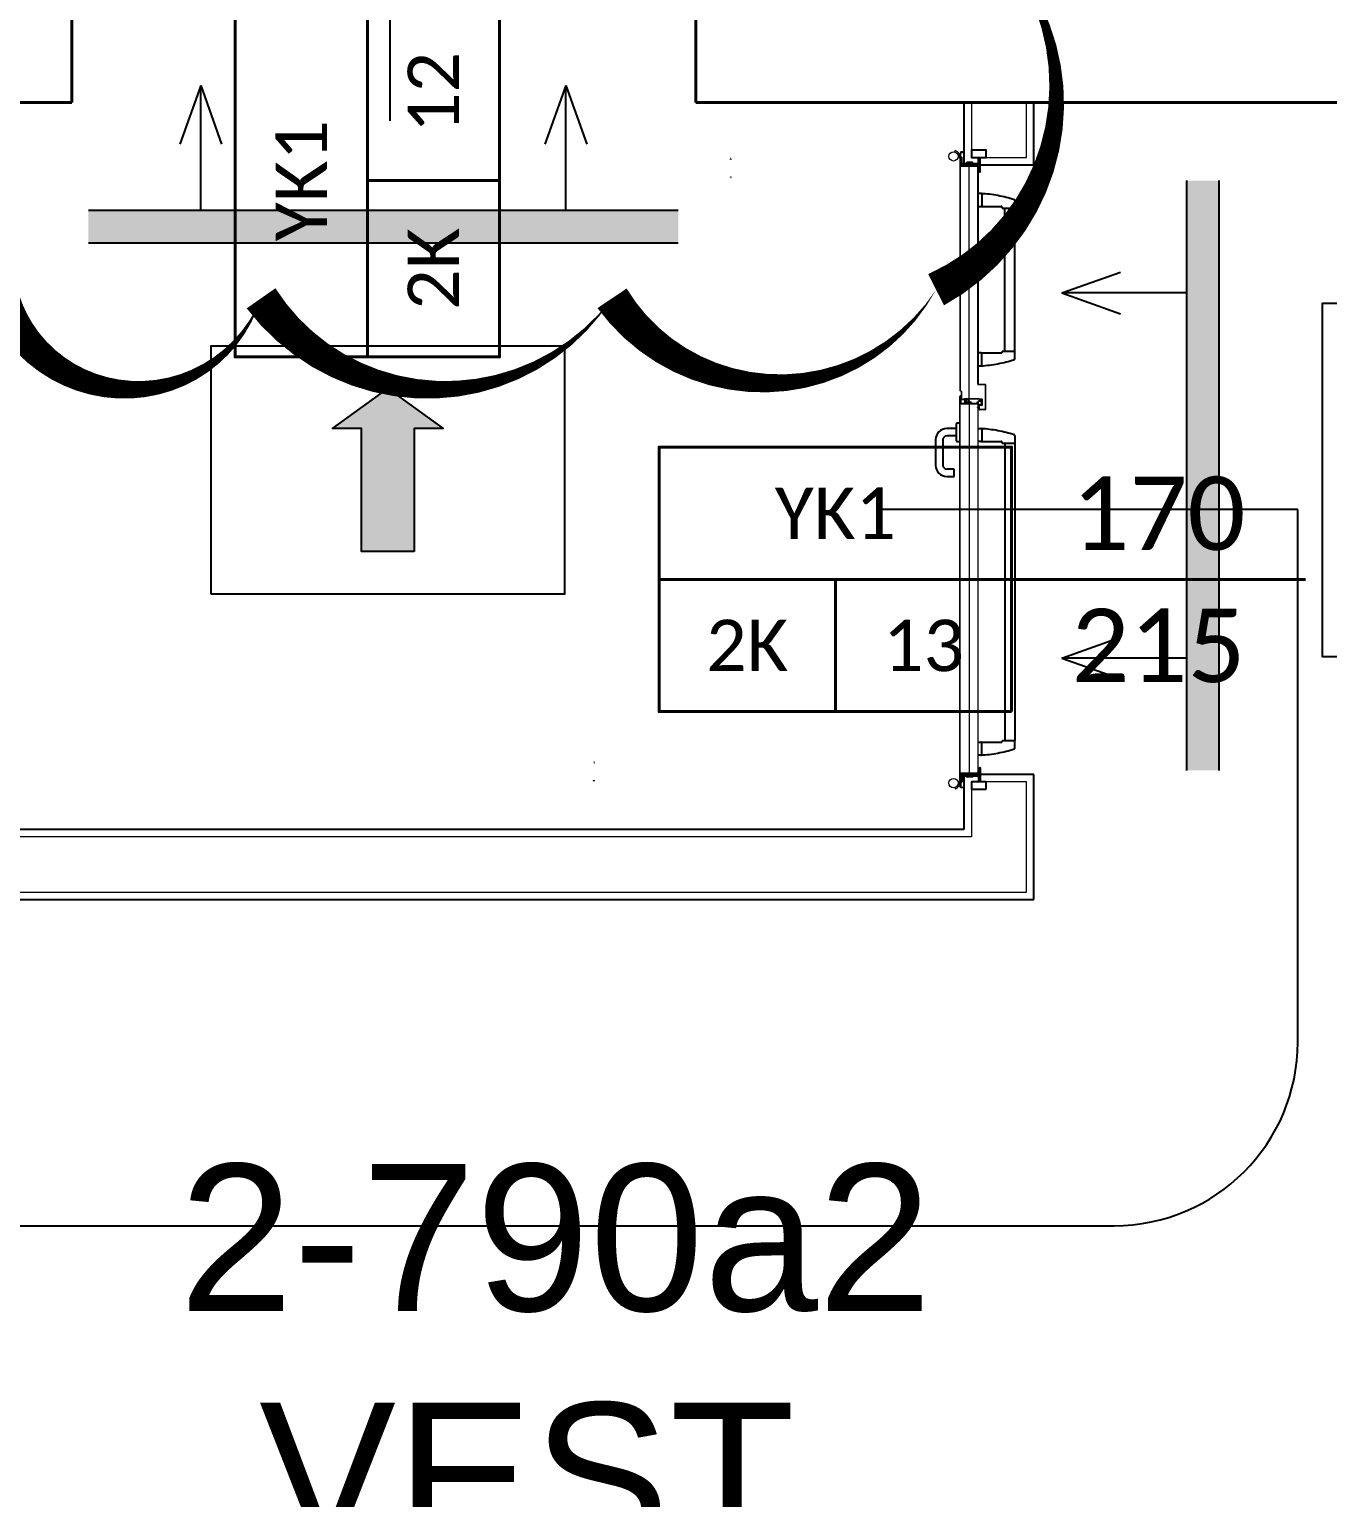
# Model space of a CAD drawing. Header units: metres. Extents: x -9891 to 773, y -8413 to 232.
# Drawn here: x -1410 to -1056.4, y -7938 to -7538.2 of the extents above; entities that cross this region are included whole.
import ezdxf
from ezdxf.enums import TextEntityAlignment as Align

# ---------------------------------------------------------------- set-up
doc = ezdxf.new("R2010")
doc.units = ezdxf.units.M
doc.header["$LTSCALE"] = 0.01
doc.header["$MEASUREMENT"] = 0
doc.linetypes.add('DOT', pattern=[6.35, 0, -6.35])
doc.linetypes.add('HIDDEN', pattern=[9.525, 6.35, -3.175])
doc.layers.get('0').update_dxf_attribs({"color": 30, "lineweight": 0})
for name, color, linetype in [('6', 242, 'Continuous'), ('AG-DOOR', 2, 'Continuous'), ('AG-DOOR-OPENING', 9, 'HIDDEN'), ('AG-HATCH', 9, 'Continuous'), ('AG-PLASTER', 73, 'Continuous'), ('AR-REV06', 252, 'Continuous')]:
    doc.layers.add(name, color=color, linetype=linetype)
for name, color, linetype, lineweight in [('AG-DOOR-NOTATION-FIRE', 1, 'Continuous', 40), ('AG-Door_Aluminum', 60, 'Continuous', 13), ('AG-Insulation_Heat_Rockwool', 95, 'BATTING', 13), ('AG-Wall', 4, 'Continuous', 20), ('AI-040 @ 250', 2, 'Continuous', 20), ('HOLD', 7, 'Continuous', 0), ('PERDE DUVAR', 5, 'Continuous', 40), ('sıva', 160, 'Continuous', 9)]:
    doc.layers.add(name, color=color, linetype=linetype, lineweight=lineweight)
doc.styles.add('ARIAL', font='arial.ttf', dxfattribs={"width": 0.9})
doc.styles.add('CALIBRI LIGHT', font='calibril.ttf')
doc.linetypes.add('BATTING', pattern='A,0.00254,-2.54,[134,ltypeshp.shx,S=2.54,R=0,X=-2.54,Y=0],-5.08,[134,ltypeshp.shx,S=2.54,R=180,X=2.54,Y=0],-2.54', length=10.16254)

# ---------------------------------------------------------------- blocks, each defined once
blk = doc.blocks.new('conta')
at = {"layer": 'sıva', "ltscale": 10}
for p, q in [((-2649.88, 5344.46), (-2649.78, 5344.3)), ((-2649.87, 5345.53), (-2649.81, 5345.61)), ((-2649.78, 5344.3), (-2649.74, 5344.3)), ((-2649.72, 5345.4), (-2649.28, 5345.4)), ((-2649.25, 5345.41), (-2649.09, 5345.51)), ((-2648.97, 5344.05), (-2648.78, 5343.8)), ((-2648.87, 5344.09), (-2648.7, 5343.86)), ((-2648.83, 5344.87), (-2648.56, 5345.24)), ((-2648.77, 5345.12), (-2648.63, 5345.3)), ((-2648.71, 5343.79), (-2648.71, 5343.79)), ((-2648.56, 5345.31), (-2648.56, 5345.31))]:
    blk.add_line(p, q, dxfattribs=at)
for centre, radius, start, end in [((-2653.03, 5345), 3.19, 350.4674, 8.9372), ((-2649.87, 5344.47), 0.02, 170.4674, 213.7451), ((-2649.83, 5345.5), 0.05, 140.6345, 188.9372), ((-2649.74, 5345.58), 0.0696, 22.2428, 159.258), ((-2650.94, 5345.01), 1.24, 340.3382, 16.7772), ((-2649.74, 5344.58), 0.03, 160.3382, 273.2666), ((-2649.72, 5345.37), 0.03, 90, 196.7772), ((-2649.56, 5341.55), 3.01, 80.4362, 93.2666), ((-2649.28, 5345.45), 0.05, 270, 303.0062), ((-2649.22, 5344.14), 0.231, 353.9571, 81.9004), ((-2649.08, 5345.49), 0.03, 4.7972, 123.0062), ((-2649.06, 5344.54), 0.03, 260.4362, 338.7066), ((-2650.22, 5344.99), 1.27, 338.7066, 23.0418), ((-2648.89, 5344.11), 0.1, 173.9571, 217.2653), ((-2649.01, 5345.57), 0.05, 18.7951, 42.1429), ((-2651.17, 5344.83), 2.33, 7.5897, 18.7951), ((-2658.2, 5345.19), 9.36, 353.6857, 357.8537), ((-2648.79, 5344.15), 0.1, 173.6857, 217.2653), ((-2648.81, 5345.15), 0.05, 187.5897, 322.7347), ((-2648.79, 5344.84), 0.05, 142.7347, 180.2669), ((-2648.74, 5343.83), 0.05, 217.2653, 307.2653), ((-2648.74, 5343.83), 0.05, 307.2653, 37.2653), ((-2648.59, 5345.27), 0.05, 52.7347, 142.7347), ((-2648.59, 5345.27), 0.05, 322.7347, 52.7347)]:
    blk.add_arc(centre, radius, start, end, dxfattribs=at)
for points, knots in [([(-2649.74, 5344.31), (-2649.74, 5344.34), (-2649.7, 5344.52), (-2649.59, 5344.33), (-2649.34, 5344.36), (-2649.23, 5344.37), (-2649.18, 5344.37)], [0, 0, 0, 0, 0.1008757, 0.3841126, 0.5436166, 0.6906785, 0.6906785, 0.6906785, 0.6906785]), ([(-2648.98, 5345.6), (-2649, 5345.63), (-2649.09, 5345.71), (-2649.23, 5345.44), (-2649.32, 5345.74), (-2649.39, 5345.46), (-2649.51, 5345.75), (-2649.59, 5345.5), (-2649.65, 5345.57), (-2649.68, 5345.61)], [0.0086373, 0.0086373, 0.0086373, 0.0086373, 0.1097304, 0.3133405, 0.4430081, 0.5658764, 0.7165186, 0.8527974, 0.9648495, 0.9648495, 0.9648495, 0.9648495])]:
    blk.add_open_spline(points, degree=3, knots=knots, dxfattribs=at)
blk = doc.blocks.new('YANGIN KAC KAPI')
at = {"layer": 'AG-HATCH', "lineweight": 5, "ltscale": 2}
h = blk.add_hatch(color=256, dxfattribs=at)
h.dxf.hatch_style = 1
h.paths.add_polyline_path([(-1.6435, -0.0225), (-1.6455, -0.0225), (-1.6455, -0.0085), (-1.6435, -0.0085)])
h = blk.add_hatch(color=256, dxfattribs=at)
h.dxf.hatch_style = 1
h.paths.add_polyline_path([(0.0235, -0.0225), (0.0255, -0.0225), (0.0255, -0.0085), (0.0235, -0.0085)])
at = {"layer": 'AG-DOOR', "color": 4, "lineweight": -2, "ltscale": 10}
for p, q in [((-0.828, 0.0472), (-0.828, 0.0272)), ((-0.808, 0.0272), (-0.808, 0.0472)), ((-0.728, 0.0772), (-0.798, 0.0772)), ((-0.728, 0.0572), (-0.798, 0.0572)), ((-0.718, 0.0212), (-0.718, 0.0472)), ((-0.698, 0.0212), (-0.698, 0.0472)), ((-0.828, 0.0272), (-0.808, 0.0272)), ((-0.733, 0.0187), (-0.733, 0.0112)), ((-0.6855, 0.0212), (-0.7305, 0.0212)), ((-0.683, 0.0112), (-0.683, 0.0187))]:
    blk.add_line(p, q, dxfattribs=at)
at = {"layer": 'AG-DOOR', "color": 9, "linetype": 'HIDDEN', "ltscale": 100}
for p, q in [((-1.5872, -0.0463), (-1.5872, -0.0388)), ((-1.5872, -0.0463), (-1.5872, -0.0388)), ((-1.5872, -0.0463), (-1.5872, -0.0388)), ((-1.5522, -0.0388), (-1.5522, -0.0463)), ((-0.733, -0.0463), (-0.733, -0.0388)), ((-0.733, -0.0463), (-0.733, -0.0388)), ((-0.733, -0.0463), (-0.733, -0.0388)), ((-0.698, -0.0388), (-0.698, -0.0463)), ((-0.527, -0.0388), (-0.527, -0.0463)), ((-0.492, -0.0463), (-0.492, -0.0388)), ((-0.492, -0.0463), (-0.492, -0.0388)), ((-0.492, -0.0463), (-0.492, -0.0388)), ((-0.0928, -0.0388), (-0.0928, -0.0463)), ((-0.0578, -0.0463), (-0.0578, -0.0388)), ((-0.0578, -0.0463), (-0.0578, -0.0388)), ((-0.0578, -0.0463), (-0.0578, -0.0388)), ((-1.5847, -0.0488), (-1.5547, -0.0488)), ((-1.5522, -0.0463), (-1.5522, -0.1013)), ((-0.733, -0.0463), (-0.733, -0.1013)), ((-0.7005, -0.0488), (-0.7305, -0.0488)), ((-0.5245, -0.0488), (-0.4945, -0.0488)), ((-0.492, -0.0463), (-0.492, -0.1013)), ((-0.0928, -0.0463), (-0.0928, -0.1013)), ((-0.0603, -0.0488), (-0.0903, -0.0488)), ((-1.5472, -0.1038), (-1.5497, -0.1038)), ((-1.5472, -0.1038), (-1.5472, -0.1388)), ((-0.738, -0.1113), (-1.5472, -0.1113)), ((-0.738, -0.1038), (-0.738, -0.1388)), ((-0.738, -0.1038), (-0.7355, -0.1038)), ((-0.487, -0.1038), (-0.4895, -0.1038)), ((-0.487, -0.1038), (-0.487, -0.1388)), ((-0.487, -0.1113), (-0.0978, -0.1113)), ((-0.0978, -0.1038), (-0.0978, -0.1388)), ((-0.0978, -0.1038), (-0.0953, -0.1038)), ((-1.5679, -0.1388), (-1.5472, -0.1388)), ((-0.738, -0.1388), (-1.5472, -0.1388)), ((-0.7173, -0.1388), (-0.738, -0.1388)), ((-0.5077, -0.1388), (-0.487, -0.1388)), ((-0.487, -0.1388), (-0.0978, -0.1388)), ((-0.0771, -0.1388), (-0.0978, -0.1388))]:
    blk.add_line(p, q, dxfattribs=at)
at = {"layer": 'AG-DOOR', "color": 9, "ltscale": 10}
for p, q in [((-0.627, -0.001), (-0.63, -0.001)), ((-0.63, -0.0203), (-0.627, -0.0203)), ((-0.627, -0.016), (-0.627, -0.001)), ((-0.627, -0.0035), (-0.617, -0.0035)), ((-0.627, -0.0055), (-0.617, -0.0055)), ((-0.617, -0.0095), (-0.627, -0.016)), ((-0.627, -0.0203), (-0.627, -0.016))]:
    blk.add_line(p, q, dxfattribs=at)
at = {"layer": 'AG-DOOR', "color": 4, "lineweight": -2, "ltscale": 10}
for centre, radius, start, end in [((-0.798, 0.0472), 0.03, 90, 180), ((-0.798, 0.0472), 0.01, 90, 180), ((-0.728, 0.0472), 0.03, 0, 90), ((-0.728, 0.0472), 0.01, 0, 90), ((-0.7305, 0.0187), 0.0025, 90, 180), ((-0.6855, 0.0187), 0.0025, 0, 90)]:
    blk.add_arc(centre, radius, start, end, dxfattribs=at)
at = {"layer": 'AG-DOOR', "color": 9, "linetype": 'HIDDEN', "ltscale": 100}
for centre, radius, start, end in [((-1.2116, -0.0232), 0.3763, 183.5277, 197.6198), ((-1.5847, -0.0463), 0.0025, 180, 270), ((-1.5547, -0.0463), 0.0025, 270, 0), ((-0.7305, -0.0463), 0.0025, 180, 270), ((-0.7305, -0.0463), 0.0025, 180, 270), ((-0.7305, -0.0463), 0.0025, 180, 270), ((-1.0736, -0.0232), 0.3763, 342.3802, 356.4723), ((-0.7005, -0.0463), 0.0025, 270, 0), ((-0.1514, -0.0232), 0.3763, 183.5277, 197.6198), ((-0.5245, -0.0463), 0.0025, 180, 270), ((-0.4945, -0.0463), 0.0025, 270, 0), ((-0.4945, -0.0463), 0.0025, 270, 0), ((-0.4945, -0.0463), 0.0025, 270, 0), ((-0.0903, -0.0463), 0.0025, 180, 270), ((-0.4334, -0.0232), 0.3763, 342.3802, 356.4723), ((-0.0603, -0.0463), 0.0025, 270, 0), ((-1.5497, -0.1013), 0.0025, 180, 270), ((-0.7355, -0.1013), 0.0025, 270, 0), ((-0.4895, -0.1013), 0.0025, 180, 270), ((-0.0953, -0.1013), 0.0025, 270, 0), ((-1.5679, -0.1363), 0.0025, 197.6198, 270), ((-0.7173, -0.1363), 0.0025, 270, 342.3802), ((-0.5077, -0.1363), 0.0025, 197.6198, 270), ((-0.0771, -0.1363), 0.0025, 270, 342.3802)]:
    blk.add_arc(centre, radius, start, end, dxfattribs=at)
at = {"layer": 'AG-DOOR-OPENING', "color": 9, "linetype": 'DOT', "ltscale": 80}
for points in [[(-1.657, 0.0112), (-1.657, 1.0072, -0.414214), (-1.656, 1.0082), (-1.608, 1.0082, -0.414214), (-1.607, 1.0072), (-1.607, 0.0112)], [(0.037, 0.0112), (0.037, 0.6352, 0.414214), (0.036, 0.6362), (-0.012, 0.6362, 0.414214), (-0.013, 0.6352), (-0.013, 0.0112)]]:
    blk.add_lwpolyline(points, format="xyb", dxfattribs=at)
for centre, radius, start, end in [((-1.6505, -0.0343), 1.0415, 2.4474, 90.355), ((0.0275, -0.0023), 0.6376, 89.1449, 178.8679)]:
    blk.add_arc(centre, radius, start, end, dxfattribs=at)
at = {"layer": 'AG-Door_Aluminum', "color": 9, "ltscale": 10}
for p, q in [((-1.6755, 0.0251), (-1.679, 0.024)), ((-1.6713, 0.0143), (-1.6705, 0.0108)), ((-1.6705, 0.0108), (-1.6676, 0.0114)), ((-1.6676, 0.0114), (-1.6686, 0.0162)), ((-1.6676, 0.01), (-1.6676, 0.0167)), ((-1.6646, 0.01), (-1.6646, 0.0161)), ((-1.6547, 0.0195), (-1.6595, 0.0149)), ((-1.642, 0.008), (-1.6568, 0.008)), ((-1.642, 0.005), (-1.6431, 0.005)), ((-1.64, -0.0085), (-1.64, 0.003)), ((0.02, -0.0085), (0.02, 0.003)), ((0.022, 0.008), (0.0368, 0.008)), ((0.022, 0.005), (0.0231, 0.005)), ((0.0347, 0.0195), (0.0395, 0.0149)), ((0.0446, 0.01), (0.0446, 0.0161)), ((0.0476, 0.01), (0.0476, 0.0167)), ((0.0476, 0.0114), (0.0486, 0.0162)), ((0.0505, 0.0108), (0.0476, 0.0114)), ((0.0513, 0.0143), (0.0505, 0.0108)), ((0.0555, 0.0251), (0.059, 0.024)), ((-1.64, -0.0174), (-1.64, -0.0085)), ((-1.637, -0.0174), (-1.64, -0.0174)), ((0.017, -0.0174), (0.02, -0.0174)), ((0.02, -0.0174), (0.02, -0.0085))]:
    blk.add_line(p, q, dxfattribs=at)
at = {"layer": 'AG-Door_Aluminum', "ltscale": 0.3}
for p, q in [((-1.657, 0.0092), (-1.657, 0.0102)), ((-1.656, 0.0112), (-0.6109, 0.0112)), ((-1.656, 0.0102), (-0.611, 0.0102)), ((-1.656, 0.0102), (-1.656, 0.0092)), ((-1.656, 0.0092), (-1.637, 0.0092)), ((-1.656, 0.0082), (-1.639, 0.0082)), ((-1.655, 0.0092), (-1.655, 0.0102)), ((-1.639, 0.0092), (-1.639, 0.0082)), ((-1.637, -0.0085), (-1.637, 0.0092)), ((-1.636, -0.0085), (-1.636, 0.0092)), ((-0.631, -0.0085), (-0.631, 0.0092)), ((-0.63, -0.0085), (-0.63, 0.0092)), ((-0.611, 0.0092), (-0.63, 0.0092)), ((-0.628, 0.0092), (-0.628, 0.0082)), ((-0.611, 0.0082), (-0.628, 0.0082)), ((-0.6186, 0.006), (-0.6186, -0.0005)), ((-0.6176, 0.007), (-0.5982, 0.007)), ((-0.6171, 0.006), (-0.5977, 0.006)), ((-0.612, 0.0092), (-0.612, 0.0102)), ((-0.611, 0.0102), (-0.611, 0.0092)), ((-0.61, 0.0092), (-0.61, 0.0102)), ((-0.5982, 0.007), (-0.5945, 0.0112)), ((-0.5977, 0.006), (-0.5941, 0.0102)), ((0.036, 0.0112), (-0.5945, 0.0112)), ((0.036, 0.0102), (-0.5941, 0.0102)), ((0.016, -0.0085), (0.016, 0.0092)), ((0.017, -0.0085), (0.017, 0.0092)), ((0.036, 0.0092), (0.017, 0.0092)), ((0.019, 0.0092), (0.019, 0.0082)), ((0.036, 0.0082), (0.019, 0.0082)), ((0.035, 0.0092), (0.035, 0.0102)), ((0.036, 0.0102), (0.036, 0.0092)), ((0.037, 0.0092), (0.037, 0.0102)), ((-1.637, -0.0378), (-1.637, -0.0085)), ((-1.636, -0.0378), (-1.636, -0.0085)), ((-0.631, -0.0378), (-1.636, -0.0378)), ((-1.636, -0.0388), (-0.631, -0.0388)), ((-0.631, -0.0378), (-0.631, -0.0085)), ((-0.63, -0.0378), (-0.63, -0.0085)), ((-0.5783, -0.0388), (-0.5783, -0.0571)), ((-0.5773, -0.0378), (0.016, -0.0378)), ((-0.5773, -0.0393), (-0.5773, -0.0576)), ((0.016, -0.0388), (-0.5768, -0.0388)), ((0.016, -0.0378), (0.016, -0.0085)), ((0.017, -0.0378), (0.017, -0.0085)), ((-0.6468, -0.0576), (-0.6468, -0.0421)), ((-0.6458, -0.0411), (-0.6335, -0.0411)), ((-0.6458, -0.0571), (-0.6458, -0.0426)), ((-0.5783, -0.0586), (-0.6458, -0.0586)), ((-0.6453, -0.0421), (-0.6341, -0.0421)), ((-0.5788, -0.0576), (-0.6453, -0.0576)), ((-0.6336, -0.0427), (-0.6348, -0.0489)), ((-0.6338, -0.0501), (-0.6186, -0.0501)), ((-0.6176, -0.0491), (-0.6176, -0.0416))]:
    blk.add_line(p, q, dxfattribs=at)
at = {"layer": 'AG-Door_Aluminum', "color": 4, "ltscale": 0.3}
for p, q in [((-1.6448, 0.0044), (-1.6448, -0.0057)), ((0.0248, 0.0044), (0.0248, -0.0057)), ((-1.6453, -0.0384), (-1.6567, -0.0384)), ((-1.6473, -0.0085), (-1.6473, -0.0082)), ((-1.6473, -0.0228), (-1.6473, -0.0085)), ((-1.6448, -0.0253), (-1.6448, -0.0379)), ((0.0248, -0.0253), (0.0248, -0.0379)), ((0.0253, -0.0384), (0.0367, -0.0384)), ((0.0273, -0.0085), (0.0273, -0.0082)), ((0.0273, -0.0228), (0.0273, -0.0085))]:
    blk.add_line(p, q, dxfattribs=at)
for points in [[(-1.6742, 0.0074), (-1.6742, 0), (-1.676, 0), (-1.676, 0.0074, -0.414214), (-1.6734, 0.01), (-1.6624, 0.01, -0.414214), (-1.66, 0.0076, 0.414214), (-1.6594, 0.007), (-1.6456, 0.007)], [(-1.6456, 0.0052), (-1.6594, 0.0052, -0.414214), (-1.6618, 0.0076, 0.414214), (-1.6624, 0.0082), (-1.6734, 0.0082, 0.414214), (-1.6742, 0.0074)], [(-1.643, 0.0044), (-1.643, -0.006, -0.414214), (-1.645, -0.008, 0.414214), (-1.6455, -0.0085), (-1.6455, -0.0225, 0.414214), (-1.645, -0.023, -0.414214), (-1.643, -0.025), (-1.643, -0.0379, -0.414214), (-1.6453, -0.0402), (-1.6567, -0.0402, 1), (-1.6567, -0.0432), (-1.6218, -0.0432)], [(0.023, 0.0044), (0.023, -0.006, 0.414214), (0.025, -0.008, -0.414214), (0.0255, -0.0085), (0.0255, -0.0225, -0.414214), (0.025, -0.023, 0.414214), (0.023, -0.025), (0.023, -0.0379, 0.414214), (0.0253, -0.0402), (0.0367, -0.0402, -1), (0.0367, -0.0432), (0.0018, -0.0432)], [(0.0542, 0.0074), (0.0542, 0), (0.056, 0), (0.056, 0.0074, 0.414214), (0.0534, 0.01), (0.0424, 0.01, 0.414214), (0.04, 0.0076, -0.414214), (0.0394, 0.007), (0.0256, 0.007)], [(0.0256, 0.0052), (0.0394, 0.0052, 0.414214), (0.0418, 0.0076, -0.414214), (0.0424, 0.0082), (0.0534, 0.0082, -0.414214), (0.0542, 0.0074)], [(-1.631, -0.0432), (-1.631, -0.0414), (-1.6218, -0.0414, -1), (-1.6218, -0.045), (-1.6567, -0.045)], [(0.011, -0.0432), (0.011, -0.0414), (0.0018, -0.0414, 1), (0.0018, -0.045), (0.0367, -0.045)]]:
    blk.add_lwpolyline(points, format="xyb", dxfattribs=at)
at = {"layer": 'AG-Door_Aluminum', "ltscale": 0.3}
for points in [[(-0.6176, 0.0055), (-0.6176, 0, 0.414214), (-0.6171, -0.0005), (-0.6168, -0.0005, -0.414214), (-0.6158, -0.0015), (-0.6158, -0.0401, -0.414214), (-0.6168, -0.0411), (-0.6171, -0.0411)], [(-0.6176, -0.0015), (-0.6173, -0.0015, -0.414214), (-0.6168, -0.002), (-0.6168, -0.0396, -0.414214), (-0.6173, -0.0401), (-0.6176, -0.0401, 0.414214), (-0.6186, -0.0411), (-0.6186, -0.0486, -0.414214), (-0.6191, -0.0491), (-0.6332, -0.0491, -0.469603), (-0.6337, -0.0485), (-0.6325, -0.0422)]]:
    blk.add_lwpolyline(points, format="xyb", dxfattribs=at)
at = {"layer": 'AG-Door_Aluminum', "color": 9, "ltscale": 10}
for centre in [(-1.6634, 0.0286), (0.0434, 0.0286)]:
    blk.add_circle(centre, 0.0126, dxfattribs=at)
for centre, radius, start, end in [((-1.6634, 0.0286), 0.0163, 196.3458, 241.2012), ((-1.6715, 0.0156), 0.00297, 12.1292, 36.6827), ((-1.6568, 0.012), 0.007, 144.8285, 196.6008), ((-1.6568, 0.012), 0.004, 133.501, 269.7288), ((-1.642, 0.003), 0.005, 0, 89.9977), ((-1.642, 0.003), 0.002, 0, 90), ((0.022, 0.003), 0.005, 90.0023, 180), ((0.022, 0.003), 0.002, 90, 180), ((0.0368, 0.012), 0.004, 270.2712, 46.499), ((0.0368, 0.012), 0.007, 343.3992, 35.1715), ((0.0515, 0.0156), 0.00297, 143.3173, 167.8708), ((0.0434, 0.0286), 0.0163, 298.7988, 343.6542)]:
    blk.add_arc(centre, radius, start, end, dxfattribs=at)
at = {"layer": 'AG-Door_Aluminum', "ltscale": 0.3}
for centre, radius, start, end in [((-1.656, 0.0102), 0.001, 90, 180), ((-1.656, 0.0092), 0.001, 180, 270), ((-1.637, 0.0092), 0.001, 0, 90), ((-0.63, 0.0092), 0.001, 90, 180), ((-0.6176, 0.006), 0.001, 90, 180), ((-0.6171, 0.0055), 0.0005, 90, 180), ((-0.611, 0.0102), 0.001, 0, 90), ((-0.611, 0.0092), 0.001, 270, 0), ((0.017, 0.0092), 0.001, 90, 180), ((0.036, 0.0102), 0.001, 0, 90), ((0.036, 0.0092), 0.001, 270, 0), ((-1.636, -0.0378), 0.001, 180, 270), ((-0.631, -0.0378), 0.001, 270, 0), ((-0.6176, -0.0005), 0.001, 180, 270), ((-0.5773, -0.0388), 0.001, 90.0003, 180), ((-0.5768, -0.0393), 0.0005, 90, 180), ((0.016, -0.0378), 0.001, 270, 0), ((-0.6458, -0.0421), 0.001, 90, 180), ((-0.6458, -0.0576), 0.001, 180, 270), ((-0.6453, -0.0426), 0.0005, 90, 180), ((-0.6453, -0.0571), 0.0005, 180, 270), ((-0.6338, -0.0491), 0.001, 168.932, 270), ((-0.6341, -0.0426), 0.0005, 348.932, 90), ((-0.6335, -0.0421), 0.001, 349.3803, 90), ((-0.6186, -0.0491), 0.001, 270, 0), ((-0.6171, -0.0416), 0.0005, 90, 180), ((-0.5788, -0.0571), 0.0005, 270, 0), ((-0.5783, -0.0576), 0.001, 270, 0)]:
    blk.add_arc(centre, radius, start, end, dxfattribs=at)
at = {"layer": 'AG-Door_Aluminum', "color": 4, "ltscale": 0.3}
for centre, radius, start, end in [((-1.6456, 0.0044), 0.0026, 0, 90), ((-1.6456, 0.0044), 0.0008, 0, 90), ((0.0256, 0.0044), 0.0026, 90, 180), ((0.0256, 0.0044), 0.0008, 90, 180), ((-1.6567, -0.0417), 0.0033, 90, 270), ((-1.6453, -0.0082), 0.002, 90, 180), ((-1.6453, -0.0228), 0.002, 180, 270), ((-1.6453, -0.0057), 0.0005, 270, 0), ((-1.6453, -0.0253), 0.0005, 0, 90), ((-1.6453, -0.0379), 0.0005, 270, 0), ((0.0253, -0.0057), 0.0005, 180, 270), ((0.0253, -0.0253), 0.0005, 90, 180), ((0.0253, -0.0379), 0.0005, 180, 270), ((0.0253, -0.0082), 0.002, 0, 90), ((0.0253, -0.0228), 0.002, 270, 0), ((0.0367, -0.0417), 0.0033, 270, 90)]:
    blk.add_arc(centre, radius, start, end, dxfattribs=at)
at = {"layer": 'AG-HATCH', "color": 9, "linetype": 'Continuous'}
for p, q in [((-1.643, -0.0395), (-1.643, -0.0353)), ((-1.642, -0.0352), (-1.6405, -0.0403)), ((0.022, -0.0352), (0.0205, -0.0403)), ((0.023, -0.0395), (0.023, -0.0353)), ((-1.6565, -0.0427), (-1.6565, -0.0422)), ((-1.6514, -0.0419), (-1.6504, -0.0403)), ((-1.651, -0.0432), (-1.6378, -0.0432)), ((-1.6503, -0.0413), (-1.6498, -0.0407)), ((-1.6501, -0.0416), (-1.6484, -0.0416)), ((-1.6476, -0.0412), (-1.6471, -0.0403)), ((-1.6469, -0.0413), (-1.6466, -0.0407)), ((-1.6467, -0.0416), (-1.6451, -0.0416)), ((0.031, -0.0432), (0.0178, -0.0432)), ((0.0267, -0.0416), (0.0251, -0.0416)), ((0.0269, -0.0413), (0.0266, -0.0407)), ((0.0276, -0.0412), (0.0271, -0.0403)), ((0.0301, -0.0416), (0.0284, -0.0416)), ((0.0303, -0.0413), (0.0298, -0.0407)), ((0.0314, -0.0419), (0.0304, -0.0403)), ((0.0315, -0.0427), (0.0315, -0.0422))]:
    blk.add_line(p, q, dxfattribs=at)
at = {"layer": 'AG-HATCH', "ltscale": 2.5}
for points in [[(-1.68, -0.06), (-1.66, -0.06), (-1.66, -0.02), (-1.68, -0.02), (-1.68, -0.06)], [(0.04, -0.06), (0.06, -0.06), (0.06, -0.02), (0.04, -0.02), (0.04, -0.06)]]:
    blk.add_lwpolyline(points, dxfattribs=at)
at = {"layer": 'AG-HATCH', "lineweight": 5, "ltscale": 2}
for points in [[(-1.6455, -0.0225), (-1.6435, -0.0225), (-1.6435, -0.0085), (-1.6455, -0.0085), (-1.6455, -0.0225)], [(0.0255, -0.0225), (0.0235, -0.0225), (0.0235, -0.0085), (0.0255, -0.0085), (0.0255, -0.0225)]]:
    blk.add_lwpolyline(points, dxfattribs=at)
at = {"layer": 'AG-HATCH', "color": 9, "linetype": 'Continuous'}
for centre, radius, start, end in [((-1.6451, -0.0395), 0.00211, 270, 0), ((-1.6425, -0.0353), 0.000526, 15.5884, 180), ((-1.6386, -0.0169), 0.0245, 268.7806, 294.546), ((-1.6283, -0.0397), 0.000526, 285.3148, 104.5082), ((0.0083, -0.0397), 0.000526, 75.4918, 254.6852), ((0.0186, -0.0169), 0.0245, 245.454, 271.2194), ((0.0225, -0.0353), 0.000526, 0, 164.4116), ((0.0251, -0.0395), 0.00211, 180, 270), ((-1.6461, -0.1754), 0.1336, 92.2975, 94.4863), ((-1.6514, -0.0182), 0.0251, 258.2003, 270.9174), ((-1.6501, -0.0405), 0.000316, 324.9586, 145.0152), ((-1.6501, -0.0414), 0.000211, 145.0123, 270), ((-1.6484, -0.0406), 0.00105, 270.0106, 324.9923), ((-1.6468, -0.0405), 0.000316, 331.169, 157.4401), ((-1.6467, -0.0414), 0.000211, 151.2102, 270), ((-1.6391, -0.0399), 0.00147, 195.5887, 270), ((-1.6425, -0.0108), 0.0327, 278.2922, 296.0474), ((0.0225, -0.0108), 0.0327, 243.9526, 261.7078), ((0.0191, -0.0399), 0.00147, 270, 344.4113), ((0.0268, -0.0405), 0.000316, 22.5599, 208.831), ((0.0267, -0.0414), 0.000211, 270, 28.7898), ((0.0284, -0.0406), 0.00105, 215.0077, 269.9894), ((0.0301, -0.0405), 0.000316, 34.9848, 215.0414), ((0.0301, -0.0414), 0.000211, 270, 34.9877), ((0.031, -0.0427), 0.000526, 270, 0), ((0.031, -0.0422), 0.000526, 0, 35.0077)]:
    blk.add_arc(centre, radius, start, end, dxfattribs=at)
at = {"layer": 'AG-Insulation_Heat_Rockwool', "ltscale": 48}
for p, q in [((-0.631, -0.0138), (-1.636, -0.0138)), ((-0.6158, -0.0138), (0.016, -0.0138))]:
    blk.add_line(p, q, dxfattribs=at)
at = {"layer": 'AG-DOOR', "xscale": -0.01, "yscale": 0.01, "zscale": 0.01, "rotation": 270}
blk.add_blockref('conta', (-54.0784, 26.4499), dxfattribs=at)
blk = doc.blocks.new('*U8')
at = {"style": 'ARIAL'}
for tag, p in [('NO', (1.676, 0.8)), ('MAHAL', (1.676, -1.8)), ('ALAN', (1.676, -4.4))]:
    blk.add_attdef(tag, text='', height=1.6, dxfattribs=at).set_placement(p, align=Align.MIDDLE_CENTER)
blk = doc.blocks.new('*U188')
blk.add_lwpolyline([(1000, -450), (2200, -450), (2200, 450), (1000, 450)], close=True)
for points in [[(2200, 0), (0, 0)], [(1600, -450), (1600, 0)]]:
    blk.add_lwpolyline(points)
at = {"style": 'CALIBRI LIGHT'}
for tag, height, p in [('GENİŞLİK', 250, (500, 225)), ('KAPIKODU', 175, (1600, 225)), ('YÜKSEKLİK', 250, (500, -225)), ('KATTAKI.SAYISI', 175, (1300, -225)), ('BULUNDUGU.KAT', 175, (1900, -225))]:
    blk.add_attdef(tag, text='', height=height, dxfattribs=at).set_placement(p, align=Align.MIDDLE_CENTER)
blk = doc.blocks.new('KAPIYON')
at = {"layer": '6'}
blk.add_hatch(color=2, dxfattribs=at).paths.add_polyline_path([(1584376.13, 117133.58), (1584364.18, 117133.58), (1584364.18, 117115.13), (1584364.18, 117105.65), (1584357.61, 117105.65), (1584370.16, 117096.63), (1584382.7, 117105.65), (1584376.13, 117105.65), (1584376.13, 117115.13)])
at = {"layer": '6', "color": 4}
blk.add_lwpolyline([(1584330, 117143.19), (1584410.32, 117143.19), (1584410.32, 117087.02), (1584330, 117087.02), (1584330, 117143.19)], dxfattribs=at)
at = {"layer": '6', "color": 2}
blk.add_lwpolyline([(1584376.13, 117133.58), (1584364.18, 117133.58), (1584364.18, 117115.13), (1584364.18, 117105.65), (1584357.61, 117105.65), (1584370.16, 117096.63), (1584382.7, 117105.65), (1584376.13, 117105.65), (1584376.13, 117115.13)], close=True, dxfattribs=at)
blk = doc.blocks.new('A$C07630900')
at = {"layer": '6', "xscale": 0.5, "yscale": 0.5, "zscale": 0.5, "rotation": 270}
blk.add_blockref('KAPIYON', (-58543.51, 792191.76), dxfattribs=at)
blk = doc.blocks.new('A$C2DA34C5B')
at = {"layer": 'AR-REV06', "xscale": 24, "yscale": 24, "zscale": 24}
blk.add_blockref('A$C07630900', (315.3, -160.4), dxfattribs=at)
blk = doc.blocks.new('I')
at = {"layer": '6', "linetype": 'Continuous'}
blk.add_hatch(color=4, dxfattribs=at).paths.add_polyline_path([(208591.4, 128492.8), (208591.4, 128667.2), (205378.6, 128667.2), (205378.6, 128492.8)])
at = {"layer": '6', "color": 4}
for p, q in [((208591.4, 128667.2), (205378.6, 128667.2)), ((205378.6, 128492.8), (208591.4, 128492.8))]:
    blk.add_line(p, q, dxfattribs=at)
at = {"layer": '6'}
for p, q in [((205990.5, 128492.8), (205990.5, 127811.5)), ((207979.4, 128492.8), (207979.4, 127811.5)), ((205990.5, 127811.5), (205876.7, 128131.3)), ((205990.5, 127811.5), (206104.4, 128131.3)), ((207979.4, 127811.5), (207865.6, 128131.3)), ((207979.4, 127811.5), (208093.3, 128131.3))]:
    blk.add_line(p, q, dxfattribs=at)
blk = doc.blocks.new('A$C797D3CE4')
at = {"layer": '6', "xscale": -0.4999999999999912, "yscale": 0.4999999999999912, "zscale": 0.4999999999999912, "rotation": 180}
blk.add_blockref('I', (-103492.2, 64333.6), dxfattribs=at)
at = {"layer": '6', "ltscale": 250, "rotation": 270}
blk.add_blockref('A$C2DA34C5B', (-11.9, 33.2), dxfattribs=at)
blk = doc.blocks.new('A$C6B6314DF')
at = {"layer": '6'}
for p, q in [((-15.134, -74.7043), (-15.134, -76.45)), ((-12.6609, -77.5079), (-13.7999, -77.5079)), ((-12.6609, -78.9587), (-12.6609, -77.5079)), ((-19.3726, -79.4587), (-13.1609, -79.4587))]:
    blk.add_line(p, q, dxfattribs=at)
blk.add_arc((-13.1609, -78.9587), 0.5, 270, 0, dxfattribs=at)
at = {"layer": '6', "xscale": -0.0009999999999854, "yscale": 0.0009999999999854, "zscale": 0.0009999999999854}
blk.add_blockref('A$C797D3CE4', (-15.1514, -76.7816), dxfattribs=at)
at = {"layer": '6', "xscale": 0.0009999999999854, "yscale": 0.0009999999999854, "zscale": 0.0009999999999854, "rotation": 90}
blk.add_blockref('A$C797D3CE4', (-12.8757, -77.416), dxfattribs=at)

msp = doc.modelspace()

# ---------------------------------------------------------------- linework, layer by layer
at = {"layer": 'AG-PLASTER'}
for p, q in [((-1136.44, -7741.09), (-1155.44, -7741.09)), ((-1155.44, -7741.09), (-1155.44, -7756.09)), ((-1136.44, -7775.09), (-1136.44, -7741.09)), ((-1155.44, -7756.09), (-1419.44, -7756.09)), ((-1555.44, -7775.09), (-1136.44, -7775.09))]:
    msp.add_line(p, q, dxfattribs=at)
msp.add_lwpolyline([(-1155.44, -7558.09), (-1155.44, -7575.09), (-1136.44, -7575.09), (-1136.44, -7558.09)], dxfattribs=at)
at = {"layer": 'AG-Wall'}
for p, q in [((-1138.44, -7743.09), (-1153.44, -7743.09)), ((-1153.44, -7743.09), (-1153.44, -7758.09)), ((-1138.44, -7773.09), (-1138.44, -7743.09)), ((-1153.44, -7758.09), (-1421.44, -7758.09)), ((-1553.44, -7773.09), (-1138.44, -7773.09))]:
    msp.add_line(p, q, dxfattribs=at)
msp.add_lwpolyline([(-1153.44, -7558.09), (-1153.44, -7573.09), (-1138.44, -7573.09), (-1138.44, -7558.09)], dxfattribs=at)
at = {"layer": 'HOLD'}
msp.add_lwpolyline([(-1158.04, -7417.87, 0, 9.56, -0.517742), (-1148.04, -7513.46, 0, 9.56, -0.514275), (-1163.04, -7609.06, 0, 9.56, -0.550037), (-1251.3, -7611.4, 0, 9.56, -0.520567), (-1346.9, -7611.4, 0, 9.56, -0.704914), (-1417.49, -7611.4, 0, 9.56, -0.46037), (-1469.56, -7552.87, 0, 9.56, -0.520567), (-1469.56, -7457.28, 0, 9.56, -0.520567), (-1413.38, -7417.87, 0, 9.56, -0.520567), (-1317.78, -7417.87, 0, 9.56, -0.520567), (-1222.18, -7417.87, 0, 9.56, -0.601722)], format="xyseb", close=True, dxfattribs=at)
at = {"layer": 'PERDE DUVAR', "ltscale": 1000, "transparency": 33554687}
for p, q in [((-1398.44, -7518.09), (-1398.44, -7558.09)), ((-1228.44, -7558.09), (-1228.44, -7518.09)), ((-1458.44, -7558.09), (-1398.44, -7558.09)), ((-1228.44, -7558.09), (-838.44, -7558.09))]:
    msp.add_line(p, q, dxfattribs=at)

# ---------------------------------------------------------------- block references
at = {"layer": '6', "xscale": 100, "yscale": 100, "zscale": 100}
msp.add_blockref('A$C6B6314DF', (201.56, 81.91), dxfattribs=at)
at = {"layer": 'AG-DOOR', "xscale": 100, "yscale": 100, "zscale": 100, "rotation": 90}
msp.add_blockref('YANGIN KAC KAPI', (-1155.44, -7577.09), dxfattribs=at)
at = {"layer": 'AG-DOOR-NOTATION-FIRE', "ltscale": 0.3}
ref = msp.add_blockref('*U188', (-1317.95, -7451.36), dxfattribs=dict(at, xscale=-0.08000000000000002, yscale=0.08000000000000002, zscale=0.08000000000000002, rotation=90))
ref.add_attrib('BULUNDUGU.KAT', '2K', dxfattribs={"layer": '0', "height": 14, "rotation": 90, "style": 'CALIBRI LIGHT'}).set_placement((-1299.95, -7603.36), align=Align.MIDDLE_CENTER)
ref.add_attrib('KATTAKI.SAYISI', '12', dxfattribs={"layer": '0', "height": 14, "rotation": 90, "style": 'CALIBRI LIGHT'}).set_placement((-1299.95, -7555.36), align=Align.MIDDLE_CENTER)
ref.add_attrib('KAPIKODU', 'YK1', dxfattribs={"layer": '0', "height": 14, "rotation": 90, "style": 'CALIBRI LIGHT'}).set_placement((-1335.95, -7579.36), align=Align.MIDDLE_CENTER)
ref.add_attrib('YÜKSEKLİK', '215', dxfattribs={"layer": '0', "height": 20, "rotation": 90, "style": 'CALIBRI LIGHT'}).set_placement((-1299.95, -7491.36), align=Align.MIDDLE_CENTER)
ref.add_attrib('GENİŞLİK', '170', dxfattribs={"layer": '0', "height": 20, "rotation": 90, "style": 'CALIBRI LIGHT'}).set_placement((-1335.95, -7491.36), align=Align.MIDDLE_CENTER)
ref = msp.add_blockref('*U188', (-1062.47, -7687.94), dxfattribs=dict(at, xscale=-0.08000000000000002, yscale=0.08000000000000002, zscale=0.08000000000000002))
ref.add_attrib('BULUNDUGU.KAT', '2K', dxfattribs={"layer": '0', "height": 14, "style": 'CALIBRI LIGHT'}).set_placement((-1214.47, -7705.94), align=Align.MIDDLE_CENTER)
ref.add_attrib('KATTAKI.SAYISI', '13', dxfattribs={"layer": '0', "height": 14, "style": 'CALIBRI LIGHT'}).set_placement((-1166.47, -7705.94), align=Align.MIDDLE_CENTER)
ref.add_attrib('KAPIKODU', 'YK1', dxfattribs={"layer": '0', "height": 14, "style": 'CALIBRI LIGHT'}).set_placement((-1190.47, -7669.94), align=Align.MIDDLE_CENTER)
ref.add_attrib('YÜKSEKLİK', '215', dxfattribs={"layer": '0', "height": 20, "style": 'CALIBRI LIGHT'}).set_placement((-1102.47, -7705.94), align=Align.MIDDLE_CENTER)
ref.add_attrib('GENİŞLİK', '170', dxfattribs={"layer": '0', "height": 20, "style": 'CALIBRI LIGHT'}).set_placement((-1102.47, -7669.94), align=Align.MIDDLE_CENTER)
at = {"layer": 'AI-040 @ 250', "color": 2, "linetype": 'Continuous', "lineweight": -2, "transparency": 33554610, "xscale": 25, "yscale": 25, "zscale": 25}
msp.add_blockref('*U8', (-1308.6, -7887.17), dxfattribs=at).add_auto_attribs({'ALAN': '5.23 m2', 'MAHAL': 'VEST.', 'NO': '2-790a2'})

doc.saveas('drawing.dxf')
